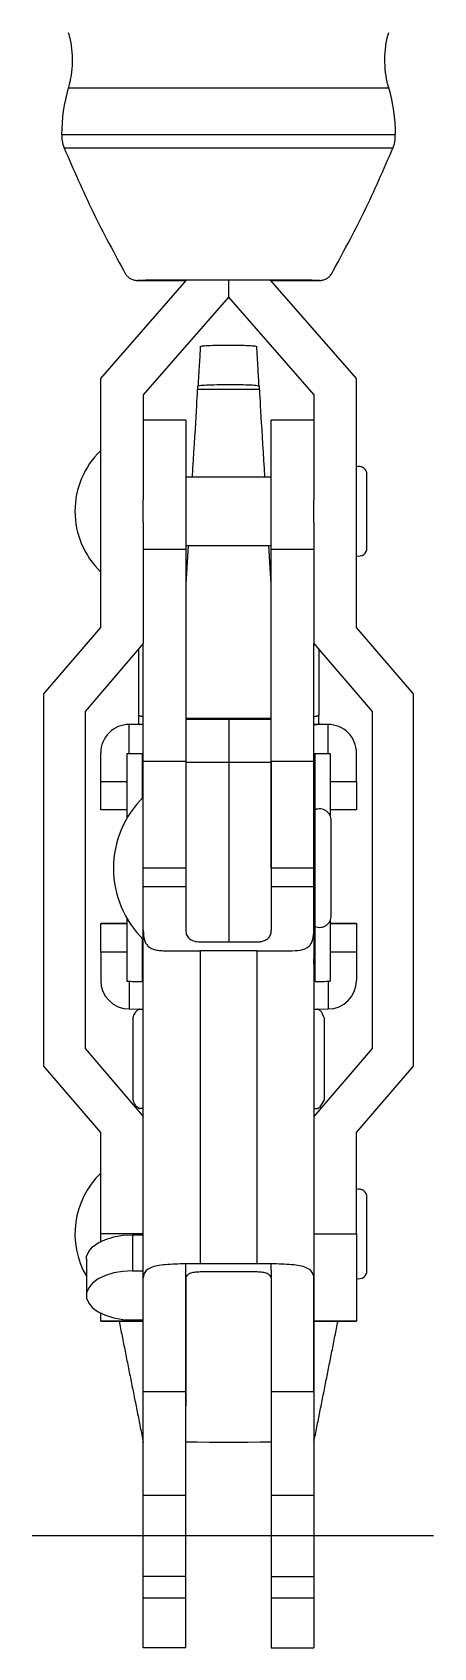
# Model space of a CAD drawing. Header units: millimetres. Extents: x 33 to 344, y 100 to 419.
# Drawn here: x 315.6 to 343.8, y 154.4 to 268 of the extents above; entities that cross this region are included whole.
import ezdxf

# ---------------------------------------------------------------- set-up
doc = ezdxf.new("R2010")
doc.units = ezdxf.units.MM
doc.linetypes.add('CENTER', pattern=[50.8, 31.75, -6.35, 6.35, -6.35])
doc.linetypes.add('DASHED', pattern=[19.05, 12.7, -6.35])
doc.layers.add('CENTER', color=1, linetype='CENTER')

msp = doc.modelspace()

# ---------------------------------------------------------------- linework, layer by layer
at = {"color": 7, "linetype": 'Continuous'}
for p, q in [((320.38, 243.63), (326.42, 250.54)), ((326.34, 250.52), (326.4, 250.52)), ((329.38, 250.55), (329.38, 249.37)), ((329.38, 250.54), (329.38, 249.36)), ((338.38, 243.63), (332.33, 250.54)), ((332.38, 250.52), (332.35, 250.52)), ((329.38, 249.36), (323.38, 242.5)), ((329.38, 249.36), (335.38, 242.5)), ((329.38, 249.34), (329.38, 249.36)), ((320.38, 226.13), (320.38, 243.63)), ((327.2, 243.09), (327.2, 242.87)), ((331.55, 242.87), (331.55, 243.09)), ((338.38, 226.13), (338.38, 243.63)), ((323.38, 242.5), (323.38, 235.11)), ((331.55, 242.87), (327.2, 242.87)), ((335.38, 242.5), (335.38, 235.11)), ((326.38, 240.71), (326.38, 231.62)), ((332.38, 231.62), (332.38, 240.71)), ((339.11, 231.73), (339.11, 236.88)), ((323.38, 233.51), (323.38, 235.11)), ((335.38, 233.51), (335.38, 235.11)), ((323.38, 233.51), (323.38, 225.02)), ((335.38, 233.51), (335.38, 225.02)), ((326.54, 231.91), (326.38, 229.19)), ((332.38, 229.19), (332.21, 231.91)), ((326.38, 231.62), (323.38, 231.62)), ((326.38, 231.62), (326.38, 219.04)), ((335.38, 231.62), (332.38, 231.62)), ((332.38, 219.04), (332.38, 231.62)), ((316.38, 221.47), (320.38, 226.13)), ((342.38, 221.47), (338.38, 226.13)), ((323.38, 225.02), (319.28, 220.24)), ((323.38, 225.02), (323.38, 225.02)), ((323.38, 216.71), (323.38, 225.02)), ((335.38, 225.02), (339.48, 220.24)), ((335.38, 225.02), (335.38, 225.02)), ((335.38, 216.71), (335.38, 225.02)), ((323.03, 224.59), (323.03, 219.94)), ((335.73, 224.59), (335.73, 219.94)), ((316.38, 195.3), (316.38, 221.47)), ((342.38, 195.3), (342.38, 221.47)), ((319.28, 220.24), (319.28, 196.53)), ((322.38, 219.32), (322.38, 219.32)), ((322.38, 217.27), (322.38, 219.32)), ((329.37, 219.67), (326.38, 219.67)), ((329.37, 219.67), (329.37, 219.73)), ((329.39, 219.73), (329.39, 219.67)), ((332.38, 219.67), (329.39, 219.67)), ((329.39, 219.67), (329.39, 216.65)), ((335.73, 219.42), (335.73, 219.38)), ((336.38, 217.27), (336.38, 219.32)), ((339.48, 220.24), (339.48, 196.53)), ((326.38, 219.04), (326.38, 216.65)), ((332.38, 216.65), (332.38, 219.04)), ((320.38, 217.32), (320.38, 217.33)), ((320.38, 215.32), (320.38, 217.32)), ((322.23, 217.27), (322.23, 212.76)), ((323.29, 217.27), (323.38, 217.27)), ((323.29, 217.27), (323.29, 214.15)), ((323.38, 217.45), (323.38, 217.46)), ((323.38, 217.4), (323.38, 217.45)), ((329.39, 217.25), (329.39, 217.25)), ((335.38, 217.45), (335.38, 217.46)), ((335.38, 217.4), (335.38, 217.45)), ((335.38, 217.27), (335.46, 217.27)), ((335.46, 217.27), (335.46, 212.39)), ((336.53, 217.27), (336.53, 212.91)), ((338.38, 217.33), (338.38, 217.32)), ((338.38, 215.32), (338.38, 217.32)), ((323.38, 209.21), (323.38, 216.71)), ((329.37, 216.65), (326.38, 216.65)), ((326.38, 216.65), (326.38, 209.21)), ((326.38, 216.65), (326.38, 209.21)), ((329.37, 216.65), (329.39, 216.65)), ((332.38, 216.65), (329.39, 216.65)), ((329.39, 216.65), (329.39, 204.04)), ((332.38, 209.21), (332.38, 216.65)), ((332.38, 216.65), (332.38, 209.21)), ((335.38, 209.21), (335.38, 216.71)), ((320.38, 213.32), (320.38, 215.32)), ((320.38, 215.32), (322.23, 215.32)), ((336.53, 215.32), (338.38, 215.32)), ((338.38, 215.32), (338.38, 213.32)), ((322.23, 213.32), (320.38, 213.32)), ((335.46, 212.39), (335.46, 206.06)), ((338.38, 213.32), (336.53, 213.32)), ((336.6, 212.53), (336.6, 212.56)), ((336.6, 205.88), (336.6, 212.53)), ((326.38, 209.21), (323.38, 209.21)), ((323.38, 207.91), (323.38, 209.21)), ((326.38, 209.21), (326.38, 207.91)), ((335.38, 209.21), (332.38, 209.21)), ((332.38, 209.21), (332.38, 207.91)), ((335.38, 207.91), (335.38, 209.21)), ((323.38, 204.85), (323.38, 207.91)), ((326.38, 207.91), (323.38, 207.91)), ((326.38, 207.91), (326.38, 204.85)), ((332.38, 207.91), (332.38, 204.85)), ((335.38, 207.91), (332.38, 207.91)), ((335.38, 204.85), (335.38, 207.91)), ((322.23, 205.68), (322.23, 201.27)), ((335.46, 206.06), (335.46, 201.27)), ((336.53, 205.54), (336.53, 201.27)), ((320.38, 203.32), (320.38, 205.32)), ((322.23, 205.32), (320.38, 205.32)), ((320.38, 205.32), (320.38, 205.32)), ((320.38, 205.32), (322.23, 205.32)), ((323.38, 180.42), (323.38, 204.85)), ((335.38, 204.85), (335.38, 180.42)), ((338.38, 205.32), (336.53, 205.32)), ((336.53, 205.32), (338.38, 205.32)), ((338.38, 205.32), (338.38, 203.32)), ((338.38, 205.32), (338.38, 205.32)), ((320.38, 203.32), (320.38, 201.32)), ((322.23, 203.32), (320.38, 203.32)), ((323.29, 204.29), (323.29, 201.27)), ((325.12, 203.41), (327.38, 203.41)), ((327.38, 204.04), (331.38, 204.04)), ((327.38, 203.41), (327.38, 181.41)), ((331.38, 203.41), (327.38, 203.41)), ((331.38, 181.41), (331.38, 203.41)), ((331.38, 203.41), (333.64, 203.41)), ((338.38, 203.32), (336.53, 203.32)), ((338.38, 203.32), (338.38, 201.32)), ((323.38, 202.49), (323.38, 202.84)), ((335.38, 202.49), (335.38, 202.84)), ((322.38, 201.27), (322.38, 199.32)), ((323.38, 201.27), (323.29, 201.27)), ((335.46, 201.27), (335.38, 201.27)), ((336.38, 201.27), (336.38, 199.32)), ((322.64, 198.7), (322.64, 192.95)), ((336.11, 198.69), (336.11, 192.94)), ((319.28, 196.53), (323.38, 191.75)), ((339.48, 196.53), (335.38, 191.75)), ((320.38, 190.63), (316.38, 195.3)), ((316.38, 195.29), (316.38, 195.3)), ((338.38, 190.63), (342.38, 195.3)), ((342.38, 195.29), (342.38, 195.3)), ((323.17, 192.32), (323.13, 192.32)), ((336.11, 192.94), (335.77, 192.4)), ((320.38, 183.51), (320.38, 190.63)), ((338.38, 183.51), (338.38, 190.63)), ((339.11, 180.93), (339.11, 186.08)), ((320.38, 182.97), (320.38, 183.51)), ((323.38, 183.51), (320.38, 183.51)), ((322.63, 183.45), (322.63, 180.91)), ((322.63, 183.45), (323.38, 183.45)), ((335.38, 183.51), (338.38, 183.51)), ((338.38, 183.51), (338.38, 177.38)), ((322.63, 180.91), (323.38, 180.91)), ((323.38, 171.76), (323.38, 180.96)), ((326.38, 180.96), (326.38, 181.4)), ((326.38, 171.76), (326.38, 180.96)), ((331.38, 181.41), (327.38, 181.41)), ((331.38, 180.83), (327.38, 180.83)), ((332.38, 180.96), (332.38, 181.4)), ((332.38, 180.96), (332.38, 171.76)), ((335.38, 180.96), (335.38, 171.76)), ((323.38, 172.41), (323.38, 180.42)), ((326.38, 180.42), (326.38, 172.41)), ((332.38, 180.42), (332.38, 172.41)), ((335.38, 172.41), (335.38, 180.42)), ((320.38, 177.38), (320.38, 177.94)), ((323.38, 177.38), (320.38, 177.38)), ((320.38, 177.38), (323.38, 177.38)), ((320.38, 177.38), (320.38, 177.38)), ((322.63, 177.46), (323.38, 177.46)), ((338.38, 177.38), (335.38, 177.38)), ((335.38, 177.38), (338.38, 177.38)), ((338.38, 177.38), (338.38, 177.38)), ((326.38, 172.41), (323.38, 172.41)), ((323.38, 159.42), (323.38, 171.76)), ((326.38, 172.41), (326.38, 171.41)), ((326.38, 159.42), (326.38, 171.76)), ((335.38, 172.41), (332.38, 172.41)), ((332.38, 172.41), (332.38, 171.41)), ((332.38, 171.76), (332.38, 159.42)), ((335.38, 171.76), (335.38, 159.42)), ((323.38, 154.42), (323.38, 159.42)), ((326.38, 154.42), (326.38, 159.42)), ((332.38, 159.42), (332.38, 154.42)), ((335.38, 159.42), (335.38, 154.42)), ((323.38, 157.92), (326.38, 157.92)), ((332.38, 157.92), (335.38, 157.92)), ((326.38, 154.42), (323.38, 154.42)), ((332.38, 154.42), (335.38, 154.42))]:
    msp.add_line(p, q, dxfattribs=at)
at = {"color": 3, "linetype": 'DASHED'}
for p, q in [((326.38, 165.12), (323.38, 165.12)), ((335.38, 165.12), (332.38, 165.12)), ((326.38, 159.42), (323.38, 159.42)), ((332.38, 159.42), (335.38, 159.42))]:
    msp.add_line(p, q, dxfattribs=at)
at = {"color": 7, "linetype": 'Continuous', "flags": 128}
for points in [[(318.1, 264.07), (318.11, 264.07), (318.24, 264.07), (318.51, 264.07), (318.9, 264.07), (319.41, 264.08), (320.04, 264.08), (320.78, 264.08), (321.62, 264.08), (322.55, 264.08), (323.56, 264.08), (324.64, 264.08), (325.77, 264.08), (326.95, 264.08), (328.16, 264.08), (329.38, 264.08), (330.6, 264.08), (331.8, 264.08), (332.98, 264.08), (334.11, 264.08), (335.19, 264.08), (336.2, 264.08), (337.13, 264.08), (337.97, 264.08), (338.71, 264.08), (339.34, 264.08), (339.85, 264.07), (340.24, 264.07), (340.51, 264.07), (340.64, 264.07), (340.66, 264.07)], [(317.63, 260.78), (317.63, 260.78), (317.73, 260.78), (317.96, 260.78), (318.32, 260.78), (318.81, 260.79), (319.42, 260.79), (320.13, 260.79), (320.96, 260.79), (321.88, 260.79), (322.88, 260.79), (323.96, 260.79), (325.1, 260.79), (326.28, 260.79), (327.51, 260.79), (328.75, 260.79), (330, 260.79), (331.25, 260.79), (332.47, 260.79), (333.65, 260.79), (334.79, 260.79), (335.87, 260.79), (336.88, 260.79), (337.79, 260.79), (338.62, 260.79), (339.34, 260.79), (339.94, 260.79), (340.43, 260.78), (340.79, 260.78), (341.02, 260.78), (341.12, 260.78), (341.13, 260.78)], [(340.94, 259.82), (340.94, 259.82), (340.72, 259.82), (340.06, 259.83), (338.99, 259.83), (337.55, 259.83), (335.8, 259.83), (333.8, 259.84), (331.63, 259.84), (329.38, 259.84), (327.12, 259.84), (324.95, 259.84), (322.95, 259.83), (321.2, 259.83), (319.76, 259.83), (318.69, 259.83), (318.03, 259.82), (317.81, 259.82), (317.81, 259.82)], [(323.38, 219.31), (322.95, 219.31), (322.38, 219.32)], [(323.38, 219.32), (323.19, 219.32), (323.13, 219.32)], [(336.38, 219.32), (335.8, 219.31), (335.38, 219.31)], [(322.38, 199.32), (322.95, 199.31), (323.38, 199.31)], [(335.38, 199.31), (335.8, 199.31), (336.38, 199.32)], [(323.38, 192.32), (323.34, 192.32), (323.17, 192.32)], [(319.38, 181.73), (319.39, 181.91), (319.54, 182.26), (319.81, 182.59), (320.21, 182.88), (320.72, 183.12), (321.3, 183.3), (321.95, 183.41), (322.63, 183.45)], [(322.63, 180.91), (321.95, 180.87), (321.3, 180.76), (320.72, 180.58), (320.21, 180.34), (319.81, 180.04), (319.54, 179.72), (319.39, 179.36), (319.39, 179), (319.54, 178.65), (319.81, 178.32), (320.21, 178.03), (320.72, 177.79), (321.3, 177.61), (321.95, 177.5), (322.63, 177.46)], [(332.38, 168.86), (332.38, 168.86), (331.57, 168.86), (330.71, 168.85), (329.82, 168.85), (328.93, 168.85), (328.04, 168.85), (327.18, 168.86), (326.38, 168.86)]]:
    msp.add_lwpolyline(points, dxfattribs=at)
at = {"color": 7, "linetype": 'Continuous'}
for centre, radius, start, end in [((329.38, 260.78), 11.75, 163.7398, 180), ((329.38, 260.78), 11.75, 0, 16.2602), ((324.49, 234.31), 5.92, 134.0918, 225.9082), ((338.54, 236.88), 0.575, 0, 106.1565), ((338.54, 231.73), 0.575, 253.8435, 0), ((322.38, 217.32), 2, 89.9999, 180), ((335.39, 230.64), 11.33, 269.9065, 271.171), ((336.38, 217.32), 2, 0, 90.0001), ((323.16, 308.69), 91.42, 269.4175, 270.0852), ((335.6, 308.69), 91.42, 269.9148, 270.5825), ((328.28, 209.21), 7, 134.4352, 225.5648), ((335.78, 212.56), 0.825, 0, 112.4739), ((335.78, 205.88), 0.825, 247.5261, 0), ((322.38, 201.32), 2, 180, 270), ((323.15, 292.48), 91.22, 269.4168, 270.086), ((335.6, 292.48), 91.22, 269.914, 270.5832), ((336.38, 201.32), 2, 270, 0), ((335.37, 206.41), 14.09, 270.0306, 271.0469), ((324.49, 183.51), 5.92, 134.0918, 210.1396), ((338.54, 186.08), 0.575, 0, 106.1565), ((338.54, 180.93), 0.575, 253.8435, 0)]:
    msp.add_arc(centre, radius, start, end, dxfattribs=at)
for centre, major_axis, start_param, end_param in [((326.83, 236.88), (0.37, 6), 4.683253, 6.233082), ((331.92, 236.88), (-0.37, 6), 0.050103, 1.599932)]:
    msp.add_ellipse(centre, major_axis=major_axis, ratio=0.003091, start_param=start_param, end_param=end_param, dxfattribs=at)
for points, knots in [([(318.09, 267.97), (318.12, 267.87), (318.24, 267.49), (318.35, 266.78), (318.4, 265.88), (318.31, 264.97), (318.2, 264.38), (318.1, 264.09), (318.1, 264.09)], [0, 0, 0, 0, 0.084706, 0.303641, 0.541728, 0.771982, 0.99468, 1, 1, 1, 1]), ([(340.65, 264.08), (340.65, 264.08), (340.56, 264.35), (340.45, 264.95), (340.35, 265.86), (340.4, 266.78), (340.51, 267.48), (340.63, 267.87), (340.66, 267.97)], [0, 0, 0, 0, 0.000642, 0.218887, 0.459516, 0.692155, 0.916928, 1, 1, 1, 1]), ([(317.64, 260.78), (317.64, 260.63), (317.65, 260.32), (317.73, 260), (317.81, 259.83), (317.81, 259.82)], [0, 0, 0, 0, 0.43883, 0.969618, 1, 1, 1, 1]), ([(340.93, 259.83), (340.96, 259.89), (341.06, 260.11), (341.12, 260.44), (341.11, 260.69), (341.11, 260.78)], [0, 0, 0, 0, 0.205007, 0.738324, 1, 1, 1, 1]), ([(317.81, 259.82), (318.47, 258.32), (319.78, 255.31), (321.35, 252.42), (322.13, 250.98)], [0, 0, 0, 0, 0.499579, 1, 1, 1, 1]), ([(336.62, 250.98), (337.4, 252.42), (338.97, 255.31), (340.29, 258.32), (340.94, 259.82)], [0, 0, 0, 0, 0.500523, 1, 1, 1, 1]), ([(322.11, 251.03), (322.14, 250.96), (322.24, 250.84), (322.4, 250.7), (322.56, 250.61), (322.69, 250.57), (322.77, 250.55), (322.83, 250.54), (322.88, 250.53), (322.92, 250.53), (322.97, 250.53), (322.99, 250.53), (323.05, 250.53), (323.06, 250.53)], [0.0095715, 0.0095715, 0.0095715, 0.0095715, 0.0679284, 0.1222659, 0.1689605, 0.20681, 0.236549, 0.2705164, 0.3266732, 0.4197035, 0.5859261, 0.9382826, 1, 1, 1, 1]), ([(335.7, 250.53), (335.7, 250.53), (335.74, 250.53), (335.76, 250.53), (335.81, 250.53), (335.85, 250.53), (335.92, 250.54), (336.01, 250.56), (336.16, 250.6), (336.34, 250.69), (336.53, 250.85), (336.62, 250.99), (336.62, 250.98)], [0, 0, 0, 0, 0.026636, 0.245209, 0.510719, 0.671946, 0.738517, 0.782399, 0.819817, 0.877547, 0.937631, 1, 1, 1, 1]), ([(323.07, 250.53), (323.02, 250.53), (322.92, 250.53), (323.02, 250.53), (323.07, 250.53)], [0, 0, 0, 0, 0.499227, 1, 1, 1, 1]), ([(328.39, 250.54), (328.12, 250.54), (327.54, 250.54), (326.68, 250.54), (325.85, 250.54), (325.09, 250.54), (324.42, 250.54), (323.86, 250.54), (323.43, 250.54), (323.16, 250.53), (323.1, 250.53), (323.07, 250.53)], [0, 0, 0, 0, 0.100667, 0.211603, 0.322526, 0.43287, 0.543195, 0.657622, 0.772033, 0.88593, 1, 1, 1, 1]), ([(323.07, 250.53), (323.09, 250.53), (323.15, 250.52), (323.41, 250.52), (323.81, 250.52), (324.34, 250.52), (325, 250.52), (325.67, 250.52), (326.14, 250.52), (326.34, 250.52)], [0, 0, 0, 0, 0.146447, 0.295418, 0.444382, 0.59453, 0.744663, 0.895755, 1, 1, 1, 1]), ([(335.68, 250.53), (335.66, 250.53), (335.61, 250.53), (335.34, 250.54), (334.95, 250.54), (334.41, 250.54), (333.76, 250.54), (333, 250.54), (332.17, 250.54), (331.28, 250.54), (330.67, 250.54), (330.36, 250.54)], [0, 0, 0, 0, 0.108577, 0.219027, 0.32947, 0.440792, 0.552102, 0.664123, 0.776131, 0.888057, 1, 1, 1, 1]), ([(332.38, 250.52), (332.55, 250.52), (333, 250.52), (333.66, 250.52), (334.33, 250.52), (334.89, 250.52), (335.32, 250.52), (335.59, 250.52), (335.65, 250.53), (335.68, 250.53)], [0, 0, 0, 0, 0.092237, 0.24009, 0.387918, 0.54124, 0.694542, 0.847155, 1, 1, 1, 1]), ([(335.68, 250.53), (335.73, 250.53), (335.83, 250.53), (335.73, 250.53), (335.68, 250.53)], [0, 0, 0, 0, 0.499227, 1, 1, 1, 1]), ([(327.39, 245.91), (327.37, 245.48), (327.31, 244.54), (327.25, 243.59), (327.22, 243.08)], [0, 0, 0, 0, 0.453659, 1, 1, 1, 1]), ([(327.43, 245.9), (327.45, 245.91), (327.51, 245.93), (327.93, 245.96), (328.58, 245.99), (329.37, 245.99), (330.16, 245.99), (330.82, 245.96), (331.25, 245.93), (331.3, 245.91), (331.32, 245.9)], [0, 0, 0, 0, 0.089823, 0.226463, 0.363035, 0.499588, 0.636184, 0.772897, 0.909675, 1, 1, 1, 1]), ([(331.53, 243.1), (331.5, 243.52), (331.45, 244.47), (331.39, 245.41), (331.36, 245.92)], [0, 0, 0, 0, 0.448829, 1, 1, 1, 1]), ([(331.55, 243.09), (331.52, 243.1), (331.45, 243.13), (330.95, 243.17), (330.23, 243.19), (329.37, 243.2), (328.52, 243.19), (327.8, 243.16), (327.3, 243.13), (327.24, 243.1), (327.2, 243.09)], [0, 0, 0, 0, 0.125056, 0.249992, 0.374872, 0.49976, 0.624713, 0.749779, 0.87484, 1, 1, 1, 1]), ([(323.03, 219.94), (323.03, 219.87), (323.03, 219.63), (323.03, 219.39), (323.03, 219.41), (323.03, 219.42)], [0, 0, 0, 0, 0.226158, 0.730896, 1, 1, 1, 1]), ([(335.73, 219.42), (335.73, 219.41), (335.73, 219.39), (335.73, 219.63), (335.73, 219.87), (335.73, 219.94)], [0, 0, 0, 0, 0.256179, 0.773838, 1, 1, 1, 1]), ([(323.38, 204.85), (323.38, 204.58), (323.4, 204.35), (323.49, 204.06), (323.53, 203.97), (323.63, 203.82), (323.69, 203.75), (323.83, 203.64), (323.92, 203.59), (324.11, 203.51), (324.21, 203.48), (324.44, 203.44), (324.56, 203.43), (324.83, 203.41), (324.97, 203.41), (325.12, 203.41)], [0, 0, 0, 0, 0.25, 0.25, 0.375, 0.375, 0.5, 0.5, 0.625, 0.625, 0.75, 0.75, 0.875, 0.875, 1, 1, 1, 1]), ([(326.38, 204.85), (326.38, 204.73), (326.39, 204.63), (326.47, 204.43), (326.53, 204.35), (326.65, 204.23), (326.7, 204.2), (326.81, 204.14), (326.88, 204.12), (327.07, 204.06), (327.22, 204.04), (327.38, 204.04)], [0, 0, 0, 0, 0.25, 0.25, 0.5, 0.5, 0.625, 0.625, 0.75, 0.75, 1, 1, 1, 1]), ([(331.38, 204.04), (331.45, 204.04), (331.53, 204.04), (331.67, 204.06), (331.75, 204.08), (331.94, 204.14), (332.05, 204.2), (332.23, 204.35), (332.29, 204.44), (332.36, 204.63), (332.38, 204.73), (332.38, 204.85)], [0, 0, 0, 0, 0.125, 0.125, 0.25, 0.25, 0.5, 0.5, 0.75, 0.75, 1, 1, 1, 1]), ([(333.64, 203.41), (333.93, 203.41), (334.2, 203.42), (334.54, 203.48), (334.65, 203.51), (334.83, 203.59), (334.92, 203.63), (335.06, 203.75), (335.12, 203.82), (335.22, 203.97), (335.26, 204.06), (335.32, 204.25), (335.34, 204.36), (335.37, 204.59), (335.38, 204.71), (335.38, 204.85)], [0, 0, 0, 0, 0.25, 0.25, 0.375, 0.375, 0.5, 0.5, 0.625, 0.625, 0.75, 0.75, 0.875, 0.875, 1, 1, 1, 1]), ([(322.64, 198.7), (322.69, 198.82), (322.8, 199.06), (322.92, 199.2), (322.98, 199.24), (322.99, 199.24)], [0, 0, 0, 0, 0.220814, 0.4436611, 0.4806805, 0.4806805, 0.4806805, 0.4806805]), ([(336.11, 198.69), (336.08, 198.76), (335.98, 199), (335.86, 199.22), (335.78, 199.22), (335.77, 199.22)], [0, 0, 0, 0, 0.281157, 0.90738, 1, 1, 1, 1]), ([(323, 192.4), (322.99, 192.4), (322.92, 192.44), (322.8, 192.58), (322.69, 192.83), (322.64, 192.95)], [0.5135037, 0.5135037, 0.5135037, 0.5135037, 0.5561307, 0.7768555, 1, 1, 1, 1]), ([(327.38, 181.41), (327.11, 181.41), (326.84, 181.4), (326.32, 181.4), (326.06, 181.4), (325.57, 181.38), (325.33, 181.37), (324.89, 181.34), (324.69, 181.32), (324.32, 181.26), (324.15, 181.22), (323.87, 181.12), (323.75, 181.06), (323.56, 180.91), (323.49, 180.83), (323.4, 180.64), (323.38, 180.53), (323.38, 180.42)], [0, 0, 0, 0, 0.125, 0.125, 0.25, 0.25, 0.375, 0.375, 0.5, 0.5, 0.625, 0.625, 0.75, 0.75, 0.875, 0.875, 1, 1, 1, 1]), ([(327.38, 180.83), (327.24, 180.83), (327.1, 180.82), (326.85, 180.78), (326.74, 180.75), (326.56, 180.68), (326.49, 180.63), (326.4, 180.53), (326.38, 180.48), (326.38, 180.42)], [0, 0, 0, 0, 0.25, 0.25, 0.5, 0.5, 0.75, 0.75, 1, 1, 1, 1]), ([(335.38, 180.42), (335.38, 180.53), (335.35, 180.64), (335.26, 180.83), (335.19, 180.91), (335, 181.06), (334.89, 181.12), (334.6, 181.22), (334.44, 181.26), (334.07, 181.32), (333.87, 181.34), (333.42, 181.37), (333.19, 181.38), (332.7, 181.4), (332.44, 181.4), (331.91, 181.4), (331.65, 181.41), (331.38, 181.41)], [0, 0, 0, 0, 0.125, 0.125, 0.25, 0.25, 0.375, 0.375, 0.5, 0.5, 0.625, 0.625, 0.75, 0.75, 0.875, 0.875, 1, 1, 1, 1]), ([(332.38, 180.42), (332.38, 180.48), (332.35, 180.53), (332.26, 180.63), (332.19, 180.68), (332.01, 180.75), (331.9, 180.78), (331.65, 180.82), (331.51, 180.83), (331.38, 180.83)], [0, 0, 0, 0, 0.25, 0.25, 0.5, 0.5, 0.75, 0.75, 1, 1, 1, 1])]:
    msp.add_open_spline(points, degree=3, knots=knots, dxfattribs=at)
for points in [[(330.36, 250.54), (328.39, 250.54)], [(326.38, 240.71), (323.38, 240.71)], [(335.38, 240.71), (332.38, 240.71)], [(332.38, 236.71), (326.38, 236.71)], [(326.38, 231.91), (332.38, 231.91)], [(323.38, 219.85), (323.03, 219.94)], [(323.03, 219.38), (323.13, 219.32)], [(329.37, 219.73), (326.38, 219.73)], [(332.38, 219.73), (329.39, 219.73)], [(335.73, 219.94), (335.38, 219.85)], [(335.63, 219.32), (335.73, 219.38)], [(326.38, 216.71), (323.38, 216.71)], [(335.38, 216.71), (332.38, 216.71)], [(323.11, 199.31), (322.98, 199.24)], [(335.77, 199.24), (335.64, 199.31)], [(322.98, 192.4), (323.13, 192.32)], [(335.63, 192.32), (335.77, 192.4)], [(319.38, 181.73), (319.38, 179.18)], [(321.67, 177.39), (323.38, 168.86)], [(335.38, 168.86), (337.08, 177.39)], [(323.37, 169.41), (323.38, 169.4)], [(335.38, 169.4), (335.38, 169.41)]]:
    msp.add_open_spline(points, degree=1, dxfattribs=at)
at = {"layer": 'CENTER', "color": 1, "linetype": 'CENTER'}
msp.add_line((315.57, 162.3), (343.81, 162.3), dxfattribs=at)

doc.saveas('drawing.dxf')
